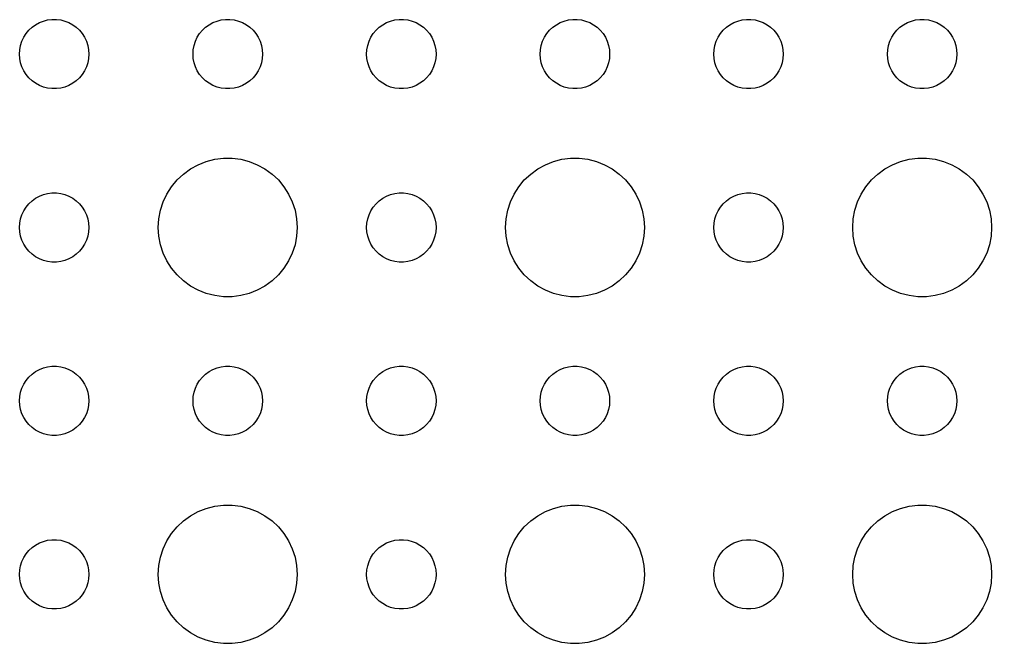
# Model space of a CAD drawing. Header units: metres. Extents: x -157 to 157, y -157 to 157.
# Drawn here: x 21 to 63, y -122.99 to -96 of the extents above; entities that cross this region are included whole.
import ezdxf

# ---------------------------------------------------------------- set-up
doc = ezdxf.new("R2010")
doc.units = ezdxf.units.M

msp = doc.modelspace()

# ---------------------------------------------------------------- linework, layer by layer
for p, q in [((21.6963, -96.2335), (21.8613, -96.1428)), ((21.8613, -96.1428), (22.0365, -96.0734)), ((22.0365, -96.0734), (22.2189, -96.0266)), ((22.2189, -96.0266), (22.4058, -96.003)), ((22.4058, -96.003), (22.5942, -96.003)), ((22.5942, -96.003), (22.7811, -96.0266)), ((22.7811, -96.0266), (22.9635, -96.0734)), ((22.9635, -96.0734), (23.1387, -96.1428)), ((23.1387, -96.1428), (23.3037, -96.2335)), ((29.1963, -96.2335), (29.3613, -96.1428)), ((29.3613, -96.1428), (29.5365, -96.0734)), ((29.5365, -96.0734), (29.7189, -96.0266)), ((29.7189, -96.0266), (29.9058, -96.003)), ((29.9058, -96.003), (30.0942, -96.003)), ((30.0942, -96.003), (30.2811, -96.0266)), ((30.2811, -96.0266), (30.4635, -96.0734)), ((30.4635, -96.0734), (30.6387, -96.1428)), ((30.6387, -96.1428), (30.8037, -96.2335)), ((36.6963, -96.2335), (36.8613, -96.1428)), ((36.8613, -96.1428), (37.0365, -96.0734)), ((37.0365, -96.0734), (37.2189, -96.0266)), ((37.2189, -96.0266), (37.4058, -96.003)), ((37.4058, -96.003), (37.5942, -96.003)), ((37.5942, -96.003), (37.7811, -96.0266)), ((37.7811, -96.0266), (37.9635, -96.0734)), ((37.9635, -96.0734), (38.1387, -96.1428)), ((38.1387, -96.1428), (38.3037, -96.2335)), ((44.1963, -96.2335), (44.3613, -96.1428)), ((44.3613, -96.1428), (44.5365, -96.0734)), ((44.5365, -96.0734), (44.7189, -96.0266)), ((44.7189, -96.0266), (44.9058, -96.003)), ((44.9058, -96.003), (45.0942, -96.003)), ((45.0942, -96.003), (45.2811, -96.0266)), ((45.2811, -96.0266), (45.4635, -96.0734)), ((45.4635, -96.0734), (45.6387, -96.1428)), ((45.6387, -96.1428), (45.8037, -96.2335)), ((51.6963, -96.2335), (51.8613, -96.1428)), ((51.8613, -96.1428), (52.0365, -96.0734)), ((52.0365, -96.0734), (52.2189, -96.0266)), ((52.2189, -96.0266), (52.4058, -96.003)), ((52.4058, -96.003), (52.5942, -96.003)), ((52.5942, -96.003), (52.7811, -96.0266)), ((52.7811, -96.0266), (52.9635, -96.0734)), ((52.9635, -96.0734), (53.1387, -96.1428)), ((53.1387, -96.1428), (53.3037, -96.2335)), ((59.1963, -96.2335), (59.3613, -96.1428)), ((59.3613, -96.1428), (59.5365, -96.0734)), ((59.5365, -96.0734), (59.7189, -96.0266)), ((59.7189, -96.0266), (59.9058, -96.003)), ((59.9058, -96.003), (60.0942, -96.003)), ((60.0942, -96.003), (60.2811, -96.0266)), ((60.2811, -96.0266), (60.4635, -96.0734)), ((60.4635, -96.0734), (60.6387, -96.1428)), ((60.6387, -96.1428), (60.8037, -96.2335)), ((21.2865, -96.6183), (21.4065, -96.4732)), ((21.4065, -96.4732), (21.5439, -96.3442)), ((21.5439, -96.3442), (21.6963, -96.2335)), ((23.3037, -96.2335), (23.4561, -96.3442)), ((23.4561, -96.3442), (23.5934, -96.4732)), ((23.5934, -96.4732), (23.7135, -96.6183)), ((28.7865, -96.6183), (28.9065, -96.4732)), ((28.9065, -96.4732), (29.0439, -96.3442)), ((29.0439, -96.3442), (29.1963, -96.2335)), ((30.8037, -96.2335), (30.9561, -96.3442)), ((30.9561, -96.3442), (31.0934, -96.4732)), ((31.0934, -96.4732), (31.2135, -96.6183)), ((36.2865, -96.6183), (36.4065, -96.4732)), ((36.4065, -96.4732), (36.5439, -96.3442)), ((36.5439, -96.3442), (36.6963, -96.2335)), ((38.3037, -96.2335), (38.4561, -96.3442)), ((38.4561, -96.3442), (38.5934, -96.4732)), ((38.5934, -96.4732), (38.7135, -96.6183)), ((43.7865, -96.6183), (43.9065, -96.4732)), ((43.9065, -96.4732), (44.0439, -96.3442)), ((44.0439, -96.3442), (44.1963, -96.2335)), ((45.8037, -96.2335), (45.9561, -96.3442)), ((45.9561, -96.3442), (46.0934, -96.4732)), ((46.0934, -96.4732), (46.2135, -96.6183)), ((51.2865, -96.6183), (51.4065, -96.4732)), ((51.4065, -96.4732), (51.5439, -96.3442)), ((51.5439, -96.3442), (51.6963, -96.2335)), ((53.3037, -96.2335), (53.4561, -96.3442)), ((53.4561, -96.3442), (53.5934, -96.4732)), ((53.5934, -96.4732), (53.7135, -96.6183)), ((58.7865, -96.6183), (58.9065, -96.4732)), ((58.9065, -96.4732), (59.0439, -96.3442)), ((59.0439, -96.3442), (59.1963, -96.2335)), ((60.8037, -96.2335), (60.9561, -96.3442)), ((60.9561, -96.3442), (61.0934, -96.4732)), ((61.0934, -96.4732), (61.2135, -96.6183)), ((21.0471, -97.127), (21.1053, -96.9478)), ((21.1053, -96.9478), (21.1855, -96.7774)), ((21.1855, -96.7774), (21.2865, -96.6183)), ((23.7135, -96.6183), (23.8145, -96.7774)), ((23.8145, -96.7774), (23.8947, -96.9478)), ((23.8947, -96.9478), (23.9529, -97.127)), ((28.5471, -97.127), (28.6053, -96.9478)), ((28.6053, -96.9478), (28.6855, -96.7774)), ((28.6855, -96.7774), (28.7865, -96.6183)), ((31.2135, -96.6183), (31.3145, -96.7774)), ((31.3145, -96.7774), (31.3947, -96.9478)), ((31.3947, -96.9478), (31.4529, -97.127)), ((36.0471, -97.127), (36.1053, -96.9478)), ((36.1053, -96.9478), (36.1855, -96.7774)), ((36.1855, -96.7774), (36.2865, -96.6183)), ((38.7135, -96.6183), (38.8145, -96.7774)), ((38.8145, -96.7774), (38.8947, -96.9478)), ((38.8947, -96.9478), (38.9529, -97.127)), ((43.5471, -97.127), (43.6053, -96.9478)), ((43.6053, -96.9478), (43.6855, -96.7774)), ((43.6855, -96.7774), (43.7865, -96.6183)), ((46.2135, -96.6183), (46.3145, -96.7774)), ((46.3145, -96.7774), (46.3947, -96.9478)), ((46.3947, -96.9478), (46.4529, -97.127)), ((51.0471, -97.127), (51.1053, -96.9478)), ((51.1053, -96.9478), (51.1855, -96.7774)), ((51.1855, -96.7774), (51.2865, -96.6183)), ((53.7135, -96.6183), (53.8145, -96.7774)), ((53.8145, -96.7774), (53.8947, -96.9478)), ((53.8947, -96.9478), (53.9529, -97.127)), ((58.5471, -97.127), (58.6053, -96.9478)), ((58.6053, -96.9478), (58.6855, -96.7774)), ((58.6855, -96.7774), (58.7865, -96.6183)), ((61.2135, -96.6183), (61.3145, -96.7774)), ((61.3145, -96.7774), (61.3947, -96.9478)), ((61.3947, -96.9478), (61.4529, -97.127)), ((21, -97.5), (21.0118, -97.312)), ((21.0118, -97.312), (21.0471, -97.127)), ((23.9529, -97.127), (23.9882, -97.312)), ((23.9882, -97.312), (24, -97.5)), ((28.5, -97.5), (28.5118, -97.312)), ((28.5118, -97.312), (28.5471, -97.127)), ((31.4529, -97.127), (31.4882, -97.312)), ((31.4882, -97.312), (31.5, -97.5)), ((36, -97.5), (36.0118, -97.312)), ((36.0118, -97.312), (36.0471, -97.127)), ((38.9529, -97.127), (38.9882, -97.312)), ((38.9882, -97.312), (39, -97.5)), ((43.5, -97.5), (43.5118, -97.312)), ((43.5118, -97.312), (43.5471, -97.127)), ((46.4529, -97.127), (46.4882, -97.312)), ((46.4882, -97.312), (46.5, -97.5)), ((51, -97.5), (51.0118, -97.312)), ((51.0118, -97.312), (51.0471, -97.127)), ((53.9529, -97.127), (53.9882, -97.312)), ((53.9882, -97.312), (54, -97.5)), ((58.5, -97.5), (58.5118, -97.312)), ((58.5118, -97.312), (58.5471, -97.127)), ((61.4529, -97.127), (61.4882, -97.312)), ((61.4882, -97.312), (61.5, -97.5)), ((21.0118, -97.688), (21, -97.5)), ((21.0471, -97.873), (21.0118, -97.688)), ((23.9882, -97.688), (23.9529, -97.873)), ((24, -97.5), (23.9882, -97.688)), ((28.5118, -97.688), (28.5, -97.5)), ((28.5471, -97.873), (28.5118, -97.688)), ((31.4882, -97.688), (31.4529, -97.873)), ((31.5, -97.5), (31.4882, -97.688)), ((36.0118, -97.688), (36, -97.5)), ((36.0471, -97.873), (36.0118, -97.688)), ((38.9882, -97.688), (38.9529, -97.873)), ((39, -97.5), (38.9882, -97.688)), ((43.5118, -97.688), (43.5, -97.5)), ((43.5471, -97.873), (43.5118, -97.688)), ((46.4882, -97.688), (46.4529, -97.873)), ((46.5, -97.5), (46.4882, -97.688)), ((51.0118, -97.688), (51, -97.5)), ((51.0471, -97.873), (51.0118, -97.688)), ((53.9882, -97.688), (53.9529, -97.873)), ((54, -97.5), (53.9882, -97.688)), ((58.5118, -97.688), (58.5, -97.5)), ((58.5471, -97.873), (58.5118, -97.688)), ((61.4882, -97.688), (61.4529, -97.873)), ((61.5, -97.5), (61.4882, -97.688)), ((21.1053, -98.0522), (21.0471, -97.873)), ((21.1855, -98.2226), (21.1053, -98.0522)), ((21.2865, -98.3817), (21.1855, -98.2226)), ((23.8145, -98.2226), (23.7135, -98.3817)), ((23.8947, -98.0522), (23.8145, -98.2226)), ((23.9529, -97.873), (23.8947, -98.0522)), ((28.6053, -98.0522), (28.5471, -97.873)), ((28.6855, -98.2226), (28.6053, -98.0522)), ((28.7865, -98.3817), (28.6855, -98.2226)), ((31.3145, -98.2226), (31.2135, -98.3817)), ((31.3947, -98.0522), (31.3145, -98.2226)), ((31.4529, -97.873), (31.3947, -98.0522)), ((36.1053, -98.0522), (36.0471, -97.873)), ((36.1855, -98.2226), (36.1053, -98.0522)), ((36.2865, -98.3817), (36.1855, -98.2226)), ((38.8145, -98.2226), (38.7135, -98.3817)), ((38.8947, -98.0522), (38.8145, -98.2226)), ((38.9529, -97.873), (38.8947, -98.0522)), ((43.6053, -98.0522), (43.5471, -97.873)), ((43.6855, -98.2226), (43.6053, -98.0522)), ((43.7865, -98.3817), (43.6855, -98.2226)), ((46.3145, -98.2226), (46.2135, -98.3817)), ((46.3947, -98.0522), (46.3145, -98.2226)), ((46.4529, -97.873), (46.3947, -98.0522)), ((51.1053, -98.0522), (51.0471, -97.873)), ((51.1855, -98.2226), (51.1053, -98.0522)), ((51.2865, -98.3817), (51.1855, -98.2226)), ((53.8145, -98.2226), (53.7135, -98.3817)), ((53.8947, -98.0522), (53.8145, -98.2226)), ((53.9529, -97.873), (53.8947, -98.0522)), ((58.6053, -98.0522), (58.5471, -97.873)), ((58.6855, -98.2226), (58.6053, -98.0522)), ((58.7865, -98.3817), (58.6855, -98.2226)), ((61.3145, -98.2226), (61.2135, -98.3817)), ((61.3947, -98.0522), (61.3145, -98.2226)), ((61.4529, -97.873), (61.3947, -98.0522)), ((21.4065, -98.5268), (21.2865, -98.3817)), ((21.5439, -98.6558), (21.4065, -98.5268)), ((21.6963, -98.7665), (21.5439, -98.6558)), ((23.4561, -98.6558), (23.3037, -98.7665)), ((23.5934, -98.5268), (23.4561, -98.6558)), ((23.7135, -98.3817), (23.5934, -98.5268)), ((28.9065, -98.5268), (28.7865, -98.3817)), ((29.0439, -98.6558), (28.9065, -98.5268)), ((29.1963, -98.7665), (29.0439, -98.6558)), ((30.9561, -98.6558), (30.8037, -98.7665)), ((31.0934, -98.5268), (30.9561, -98.6558)), ((31.2135, -98.3817), (31.0934, -98.5268)), ((36.4065, -98.5268), (36.2865, -98.3817)), ((36.5439, -98.6558), (36.4065, -98.5268)), ((36.6963, -98.7665), (36.5439, -98.6558)), ((38.4561, -98.6558), (38.3037, -98.7665)), ((38.5934, -98.5268), (38.4561, -98.6558)), ((38.7135, -98.3817), (38.5934, -98.5268)), ((43.9065, -98.5268), (43.7865, -98.3817)), ((44.0439, -98.6558), (43.9065, -98.5268)), ((44.1963, -98.7665), (44.0439, -98.6558)), ((45.9561, -98.6558), (45.8037, -98.7665)), ((46.0934, -98.5268), (45.9561, -98.6558)), ((46.2135, -98.3817), (46.0934, -98.5268)), ((51.4065, -98.5268), (51.2865, -98.3817)), ((51.5439, -98.6558), (51.4065, -98.5268)), ((51.6963, -98.7665), (51.5439, -98.6558)), ((53.4561, -98.6558), (53.3037, -98.7665)), ((53.5934, -98.5268), (53.4561, -98.6558)), ((53.7135, -98.3817), (53.5934, -98.5268)), ((58.9065, -98.5268), (58.7865, -98.3817)), ((59.0439, -98.6558), (58.9065, -98.5268)), ((59.1963, -98.7665), (59.0439, -98.6558)), ((60.9561, -98.6558), (60.8037, -98.7665)), ((61.0934, -98.5268), (60.9561, -98.6558)), ((61.2135, -98.3817), (61.0934, -98.5268)), ((21.8613, -98.8572), (21.6963, -98.7665)), ((22.0365, -98.9266), (21.8613, -98.8572)), ((22.2189, -98.9734), (22.0365, -98.9266)), ((22.4058, -98.997), (22.2189, -98.9734)), ((22.5942, -98.997), (22.4058, -98.997)), ((22.7811, -98.9734), (22.5942, -98.997)), ((22.9635, -98.9266), (22.7811, -98.9734)), ((23.1387, -98.8572), (22.9635, -98.9266)), ((23.3037, -98.7665), (23.1387, -98.8572)), ((29.3613, -98.8572), (29.1963, -98.7665)), ((29.5365, -98.9266), (29.3613, -98.8572)), ((29.7189, -98.9734), (29.5365, -98.9266)), ((29.9058, -98.997), (29.7189, -98.9734)), ((30.0942, -98.997), (29.9058, -98.997)), ((30.2811, -98.9734), (30.0942, -98.997)), ((30.4635, -98.9266), (30.2811, -98.9734)), ((30.6387, -98.8572), (30.4635, -98.9266)), ((30.8037, -98.7665), (30.6387, -98.8572)), ((36.8613, -98.8572), (36.6963, -98.7665)), ((37.0365, -98.9266), (36.8613, -98.8572)), ((37.2189, -98.9734), (37.0365, -98.9266)), ((37.4058, -98.997), (37.2189, -98.9734)), ((37.5942, -98.997), (37.4058, -98.997)), ((37.7811, -98.9734), (37.5942, -98.997)), ((37.9635, -98.9266), (37.7811, -98.9734)), ((38.1387, -98.8572), (37.9635, -98.9266)), ((38.3037, -98.7665), (38.1387, -98.8572)), ((44.3613, -98.8572), (44.1963, -98.7665)), ((44.5365, -98.9266), (44.3613, -98.8572)), ((44.7189, -98.9734), (44.5365, -98.9266)), ((44.9058, -98.997), (44.7189, -98.9734)), ((45.0942, -98.997), (44.9058, -98.997)), ((45.2811, -98.9734), (45.0942, -98.997)), ((45.4635, -98.9266), (45.2811, -98.9734)), ((45.6387, -98.8572), (45.4635, -98.9266)), ((45.8037, -98.7665), (45.6387, -98.8572)), ((51.8613, -98.8572), (51.6963, -98.7665)), ((52.0365, -98.9266), (51.8613, -98.8572)), ((52.2189, -98.9734), (52.0365, -98.9266)), ((52.4058, -98.997), (52.2189, -98.9734)), ((52.5942, -98.997), (52.4058, -98.997)), ((52.7811, -98.9734), (52.5942, -98.997)), ((52.9635, -98.9266), (52.7811, -98.9734)), ((53.1387, -98.8572), (52.9635, -98.9266)), ((53.3037, -98.7665), (53.1387, -98.8572)), ((59.3613, -98.8572), (59.1963, -98.7665)), ((59.5365, -98.9266), (59.3613, -98.8572)), ((59.7189, -98.9734), (59.5365, -98.9266)), ((59.9058, -98.997), (59.7189, -98.9734)), ((60.0942, -98.997), (59.9058, -98.997)), ((60.2811, -98.9734), (60.0942, -98.997)), ((60.4635, -98.9266), (60.2811, -98.9734)), ((60.6387, -98.8572), (60.4635, -98.9266)), ((60.8037, -98.7665), (60.6387, -98.8572)), ((29.0729, -102.147), (29.4379, -102.053)), ((29.4379, -102.053), (29.8116, -102.006)), ((29.8116, -102.006), (30.1884, -102.006)), ((30.1884, -102.006), (30.5621, -102.053)), ((30.5621, -102.053), (30.927, -102.147)), ((44.0729, -102.147), (44.4379, -102.053)), ((44.4379, -102.053), (44.8116, -102.006)), ((44.8116, -102.006), (45.1884, -102.006)), ((45.1884, -102.006), (45.5621, -102.053)), ((45.5621, -102.053), (45.927, -102.147)), ((59.0729, -102.147), (59.4379, -102.053)), ((59.4379, -102.053), (59.8116, -102.006)), ((59.8116, -102.006), (60.1884, -102.006)), ((60.1884, -102.006), (60.5621, -102.053)), ((60.5621, -102.053), (60.927, -102.147)), ((28.0877, -102.688), (28.3925, -102.467)), ((28.3925, -102.467), (28.7227, -102.286)), ((28.7227, -102.286), (29.0729, -102.147)), ((30.927, -102.147), (31.2773, -102.286)), ((31.2773, -102.286), (31.6075, -102.467)), ((31.6075, -102.467), (31.9123, -102.688)), ((43.0877, -102.688), (43.3925, -102.467)), ((43.3925, -102.467), (43.7227, -102.286)), ((43.7227, -102.286), (44.0729, -102.147)), ((45.927, -102.147), (46.2773, -102.286)), ((46.2773, -102.286), (46.6075, -102.467)), ((46.6075, -102.467), (46.9123, -102.688)), ((58.0877, -102.688), (58.3925, -102.467)), ((58.3925, -102.467), (58.7227, -102.286)), ((58.7227, -102.286), (59.0729, -102.147)), ((60.927, -102.147), (61.2773, -102.286)), ((61.2773, -102.286), (61.6075, -102.467)), ((61.6075, -102.467), (61.9123, -102.688)), ((27.8131, -102.946), (28.0877, -102.688)), ((31.9123, -102.688), (32.1869, -102.946)), ((42.8131, -102.946), (43.0877, -102.688)), ((46.9123, -102.688), (47.1869, -102.946)), ((57.8131, -102.946), (58.0877, -102.688)), ((61.9123, -102.688), (62.1869, -102.946)), ((27.3711, -103.555), (27.5729, -103.237)), ((27.5729, -103.237), (27.8131, -102.946)), ((32.1869, -102.946), (32.427, -103.237)), ((32.427, -103.237), (32.6289, -103.555)), ((42.3711, -103.555), (42.5729, -103.237)), ((42.5729, -103.237), (42.8131, -102.946)), ((47.1869, -102.946), (47.427, -103.237)), ((47.427, -103.237), (47.6289, -103.555)), ((57.3711, -103.555), (57.5729, -103.237)), ((57.5729, -103.237), (57.8131, -102.946)), ((62.1869, -102.946), (62.427, -103.237)), ((62.427, -103.237), (62.6289, -103.555)), ((21.5439, -103.844), (21.6963, -103.734)), ((21.6963, -103.734), (21.8613, -103.643)), ((21.8613, -103.643), (22.0365, -103.573)), ((22.0365, -103.573), (22.2189, -103.527)), ((22.2189, -103.527), (22.4058, -103.503)), ((22.4058, -103.503), (22.5942, -103.503)), ((22.5942, -103.503), (22.7811, -103.527)), ((22.7811, -103.527), (22.9635, -103.573)), ((22.9635, -103.573), (23.1387, -103.643)), ((23.1387, -103.643), (23.3037, -103.734)), ((23.3037, -103.734), (23.4561, -103.844)), ((27.2107, -103.896), (27.3711, -103.555)), ((32.6289, -103.555), (32.7893, -103.896)), ((36.5439, -103.844), (36.6963, -103.734)), ((36.6963, -103.734), (36.8613, -103.643)), ((36.8613, -103.643), (37.0365, -103.573)), ((37.0365, -103.573), (37.2189, -103.527)), ((37.2189, -103.527), (37.4058, -103.503)), ((37.4058, -103.503), (37.5942, -103.503)), ((37.5942, -103.503), (37.7811, -103.527)), ((37.7811, -103.527), (37.9635, -103.573)), ((37.9635, -103.573), (38.1387, -103.643)), ((38.1387, -103.643), (38.3037, -103.734)), ((38.3037, -103.734), (38.4561, -103.844)), ((42.2107, -103.896), (42.3711, -103.555)), ((47.6289, -103.555), (47.7893, -103.896)), ((51.5439, -103.844), (51.6963, -103.734)), ((51.6963, -103.734), (51.8613, -103.643)), ((51.8613, -103.643), (52.0365, -103.573)), ((52.0365, -103.573), (52.2189, -103.527)), ((52.2189, -103.527), (52.4058, -103.503)), ((52.4058, -103.503), (52.5942, -103.503)), ((52.5942, -103.503), (52.7811, -103.527)), ((52.7811, -103.527), (52.9635, -103.573)), ((52.9635, -103.573), (53.1387, -103.643)), ((53.1387, -103.643), (53.3037, -103.734)), ((53.3037, -103.734), (53.4561, -103.844)), ((57.2107, -103.896), (57.3711, -103.555)), ((62.6289, -103.555), (62.7893, -103.896)), ((21.1855, -104.277), (21.2865, -104.118)), ((21.2865, -104.118), (21.4065, -103.973)), ((21.4065, -103.973), (21.5439, -103.844)), ((23.4561, -103.844), (23.5934, -103.973)), ((23.5934, -103.973), (23.7135, -104.118)), ((23.7135, -104.118), (23.8145, -104.277)), ((27.0942, -104.254), (27.2107, -103.896)), ((32.7893, -103.896), (32.9057, -104.254)), ((36.1855, -104.277), (36.2865, -104.118)), ((36.2865, -104.118), (36.4065, -103.973)), ((36.4065, -103.973), (36.5439, -103.844)), ((38.4561, -103.844), (38.5934, -103.973)), ((38.5934, -103.973), (38.7135, -104.118)), ((38.7135, -104.118), (38.8145, -104.277)), ((42.0942, -104.254), (42.2107, -103.896)), ((47.7893, -103.896), (47.9057, -104.254)), ((51.1855, -104.277), (51.2865, -104.118)), ((51.2865, -104.118), (51.4065, -103.973)), ((51.4065, -103.973), (51.5439, -103.844)), ((53.4561, -103.844), (53.5934, -103.973)), ((53.5934, -103.973), (53.7135, -104.118)), ((53.7135, -104.118), (53.8145, -104.277)), ((57.0942, -104.254), (57.2107, -103.896)), ((62.7893, -103.896), (62.9057, -104.254)), ((21.0471, -104.627), (21.1053, -104.448)), ((21.1053, -104.448), (21.1855, -104.277)), ((23.8145, -104.277), (23.8947, -104.448)), ((23.8947, -104.448), (23.9529, -104.627)), ((27.0237, -104.624), (27.0942, -104.254)), ((32.9057, -104.254), (32.9763, -104.624)), ((36.0471, -104.627), (36.1053, -104.448)), ((36.1053, -104.448), (36.1855, -104.277)), ((38.8145, -104.277), (38.8947, -104.448)), ((38.8947, -104.448), (38.9529, -104.627)), ((42.0237, -104.624), (42.0942, -104.254)), ((47.9057, -104.254), (47.9763, -104.624)), ((51.0471, -104.627), (51.1053, -104.448)), ((51.1053, -104.448), (51.1855, -104.277)), ((53.8145, -104.277), (53.8947, -104.448)), ((53.8947, -104.448), (53.9529, -104.627)), ((57.0237, -104.624), (57.0942, -104.254)), ((62.9057, -104.254), (62.9763, -104.624)), ((21, -105), (21.0118, -104.812)), ((21.0118, -105.188), (21, -105)), ((21.0118, -104.812), (21.0471, -104.627)), ((23.9529, -104.627), (23.9882, -104.812)), ((23.9882, -104.812), (24, -105)), ((24, -105), (23.9882, -105.188)), ((27, -105), (27.0237, -104.624)), ((27.0237, -105.376), (27, -105)), ((32.9763, -104.624), (33, -105)), ((33, -105), (32.9763, -105.376)), ((36, -105), (36.0118, -104.812)), ((36.0118, -105.188), (36, -105)), ((36.0118, -104.812), (36.0471, -104.627)), ((38.9529, -104.627), (38.9882, -104.812)), ((38.9882, -104.812), (39, -105)), ((39, -105), (38.9882, -105.188)), ((42, -105), (42.0237, -104.624)), ((42.0237, -105.376), (42, -105)), ((47.9763, -104.624), (48, -105)), ((48, -105), (47.9763, -105.376)), ((51, -105), (51.0118, -104.812)), ((51.0118, -105.188), (51, -105)), ((51.0118, -104.812), (51.0471, -104.627)), ((53.9529, -104.627), (53.9882, -104.812)), ((53.9882, -104.812), (54, -105)), ((54, -105), (53.9882, -105.188)), ((57, -105), (57.0237, -104.624)), ((57.0237, -105.376), (57, -105)), ((62.9763, -104.624), (63, -105)), ((63, -105), (62.9763, -105.376)), ((21.0471, -105.373), (21.0118, -105.188)), ((21.1053, -105.552), (21.0471, -105.373)), ((23.9529, -105.373), (23.8947, -105.552)), ((23.9882, -105.188), (23.9529, -105.373)), ((27.0942, -105.746), (27.0237, -105.376)), ((32.9763, -105.376), (32.9057, -105.746)), ((36.0471, -105.373), (36.0118, -105.188)), ((36.1053, -105.552), (36.0471, -105.373)), ((38.9529, -105.373), (38.8947, -105.552)), ((38.9882, -105.188), (38.9529, -105.373)), ((42.0942, -105.746), (42.0237, -105.376)), ((47.9763, -105.376), (47.9057, -105.746)), ((51.0471, -105.373), (51.0118, -105.188)), ((51.1053, -105.552), (51.0471, -105.373)), ((53.9529, -105.373), (53.8947, -105.552)), ((53.9882, -105.188), (53.9529, -105.373)), ((57.0942, -105.746), (57.0237, -105.376)), ((62.9763, -105.376), (62.9057, -105.746)), ((21.1855, -105.723), (21.1053, -105.552)), ((21.2865, -105.882), (21.1855, -105.723)), ((23.8145, -105.723), (23.7135, -105.882)), ((23.8947, -105.552), (23.8145, -105.723)), ((27.2107, -106.104), (27.0942, -105.746)), ((32.9057, -105.746), (32.7893, -106.104)), ((36.1855, -105.723), (36.1053, -105.552)), ((36.2865, -105.882), (36.1855, -105.723)), ((38.8145, -105.723), (38.7135, -105.882)), ((38.8947, -105.552), (38.8145, -105.723)), ((42.2107, -106.104), (42.0942, -105.746)), ((47.9057, -105.746), (47.7893, -106.104)), ((51.1855, -105.723), (51.1053, -105.552)), ((51.2865, -105.882), (51.1855, -105.723)), ((53.8145, -105.723), (53.7135, -105.882)), ((53.8947, -105.552), (53.8145, -105.723)), ((57.2107, -106.104), (57.0942, -105.746)), ((62.9057, -105.746), (62.7893, -106.104)), ((21.4065, -106.027), (21.2865, -105.882)), ((21.5439, -106.156), (21.4065, -106.027)), ((21.6963, -106.266), (21.5439, -106.156)), ((23.4561, -106.156), (23.3037, -106.266)), ((23.5934, -106.027), (23.4561, -106.156)), ((23.7135, -105.882), (23.5934, -106.027)), ((27.3711, -106.445), (27.2107, -106.104)), ((32.7893, -106.104), (32.6289, -106.445)), ((36.4065, -106.027), (36.2865, -105.882)), ((36.5439, -106.156), (36.4065, -106.027)), ((36.6963, -106.266), (36.5439, -106.156)), ((38.4561, -106.156), (38.3037, -106.266)), ((38.5934, -106.027), (38.4561, -106.156)), ((38.7135, -105.882), (38.5934, -106.027)), ((42.3711, -106.445), (42.2107, -106.104)), ((47.7893, -106.104), (47.6289, -106.445)), ((51.4065, -106.027), (51.2865, -105.882)), ((51.5439, -106.156), (51.4065, -106.027)), ((51.6963, -106.266), (51.5439, -106.156)), ((53.4561, -106.156), (53.3037, -106.266)), ((53.5934, -106.027), (53.4561, -106.156)), ((53.7135, -105.882), (53.5934, -106.027)), ((57.3711, -106.445), (57.2107, -106.104)), ((62.7893, -106.104), (62.6289, -106.445)), ((21.8613, -106.357), (21.6963, -106.266)), ((22.0365, -106.427), (21.8613, -106.357)), ((22.2189, -106.473), (22.0365, -106.427)), ((22.4058, -106.497), (22.2189, -106.473)), ((22.5942, -106.497), (22.4058, -106.497)), ((22.7811, -106.473), (22.5942, -106.497)), ((22.9635, -106.427), (22.7811, -106.473)), ((23.1387, -106.357), (22.9635, -106.427)), ((23.3037, -106.266), (23.1387, -106.357)), ((27.5729, -106.763), (27.3711, -106.445)), ((32.6289, -106.445), (32.427, -106.763)), ((36.8613, -106.357), (36.6963, -106.266)), ((37.0365, -106.427), (36.8613, -106.357)), ((37.2189, -106.473), (37.0365, -106.427)), ((37.4058, -106.497), (37.2189, -106.473)), ((37.5942, -106.497), (37.4058, -106.497)), ((37.7811, -106.473), (37.5942, -106.497)), ((37.9635, -106.427), (37.7811, -106.473)), ((38.1387, -106.357), (37.9635, -106.427)), ((38.3037, -106.266), (38.1387, -106.357)), ((42.5729, -106.763), (42.3711, -106.445)), ((47.6289, -106.445), (47.427, -106.763)), ((51.8613, -106.357), (51.6963, -106.266)), ((52.0365, -106.427), (51.8613, -106.357)), ((52.2189, -106.473), (52.0365, -106.427)), ((52.4058, -106.497), (52.2189, -106.473)), ((52.5942, -106.497), (52.4058, -106.497)), ((52.7811, -106.473), (52.5942, -106.497)), ((52.9635, -106.427), (52.7811, -106.473)), ((53.1387, -106.357), (52.9635, -106.427)), ((53.3037, -106.266), (53.1387, -106.357)), ((57.5729, -106.763), (57.3711, -106.445)), ((62.6289, -106.445), (62.427, -106.763)), ((27.8131, -107.054), (27.5729, -106.763)), ((28.0877, -107.312), (27.8131, -107.054)), ((32.1869, -107.054), (31.9123, -107.312)), ((32.427, -106.763), (32.1869, -107.054)), ((42.8131, -107.054), (42.5729, -106.763)), ((43.0877, -107.312), (42.8131, -107.054)), ((47.1869, -107.054), (46.9123, -107.312)), ((47.427, -106.763), (47.1869, -107.054)), ((57.8131, -107.054), (57.5729, -106.763)), ((58.0877, -107.312), (57.8131, -107.054)), ((62.1869, -107.054), (61.9123, -107.312)), ((62.427, -106.763), (62.1869, -107.054)), ((28.3925, -107.533), (28.0877, -107.312)), ((31.9123, -107.312), (31.6075, -107.533)), ((43.3925, -107.533), (43.0877, -107.312)), ((46.9123, -107.312), (46.6075, -107.533)), ((58.3925, -107.533), (58.0877, -107.312)), ((61.9123, -107.312), (61.6075, -107.533)), ((28.7227, -107.714), (28.3925, -107.533)), ((29.0729, -107.853), (28.7227, -107.714)), ((29.4379, -107.947), (29.0729, -107.853)), ((30.927, -107.853), (30.5621, -107.947)), ((31.2773, -107.714), (30.927, -107.853)), ((31.6075, -107.533), (31.2773, -107.714)), ((43.7227, -107.714), (43.3925, -107.533)), ((44.0729, -107.853), (43.7227, -107.714)), ((44.4379, -107.947), (44.0729, -107.853)), ((45.927, -107.853), (45.5621, -107.947)), ((46.2773, -107.714), (45.927, -107.853)), ((46.6075, -107.533), (46.2773, -107.714)), ((58.7227, -107.714), (58.3925, -107.533)), ((59.0729, -107.853), (58.7227, -107.714)), ((59.4379, -107.947), (59.0729, -107.853)), ((60.927, -107.853), (60.5621, -107.947)), ((61.2773, -107.714), (60.927, -107.853)), ((61.6075, -107.533), (61.2773, -107.714)), ((29.8116, -107.994), (29.4379, -107.947)), ((30.1884, -107.994), (29.8116, -107.994)), ((30.5621, -107.947), (30.1884, -107.994)), ((44.8116, -107.994), (44.4379, -107.947)), ((45.1884, -107.994), (44.8116, -107.994)), ((45.5621, -107.947), (45.1884, -107.994)), ((59.8116, -107.994), (59.4379, -107.947)), ((60.1884, -107.994), (59.8116, -107.994)), ((60.5621, -107.947), (60.1884, -107.994)), ((21.5439, -111.344), (21.6963, -111.234)), ((21.6963, -111.234), (21.8613, -111.143)), ((21.8613, -111.143), (22.0365, -111.073)), ((22.0365, -111.073), (22.2189, -111.027)), ((22.2189, -111.027), (22.4058, -111.003)), ((22.4058, -111.003), (22.5942, -111.003)), ((22.5942, -111.003), (22.7811, -111.027)), ((22.7811, -111.027), (22.9635, -111.073)), ((22.9635, -111.073), (23.1387, -111.143)), ((23.1387, -111.143), (23.3037, -111.234)), ((23.3037, -111.234), (23.4561, -111.344)), ((29.0439, -111.344), (29.1963, -111.234)), ((29.1963, -111.234), (29.3613, -111.143)), ((29.3613, -111.143), (29.5365, -111.073)), ((29.5365, -111.073), (29.7189, -111.027)), ((29.7189, -111.027), (29.9058, -111.003)), ((29.9058, -111.003), (30.0942, -111.003)), ((30.0942, -111.003), (30.2811, -111.027)), ((30.2811, -111.027), (30.4635, -111.073)), ((30.4635, -111.073), (30.6387, -111.143)), ((30.6387, -111.143), (30.8037, -111.234)), ((30.8037, -111.234), (30.9561, -111.344)), ((36.5439, -111.344), (36.6963, -111.234)), ((36.6963, -111.234), (36.8613, -111.143)), ((36.8613, -111.143), (37.0365, -111.073)), ((37.0365, -111.073), (37.2189, -111.027)), ((37.2189, -111.027), (37.4058, -111.003)), ((37.4058, -111.003), (37.5942, -111.003)), ((37.5942, -111.003), (37.7811, -111.027)), ((37.7811, -111.027), (37.9635, -111.073)), ((37.9635, -111.073), (38.1387, -111.143)), ((38.1387, -111.143), (38.3037, -111.234)), ((38.3037, -111.234), (38.4561, -111.344)), ((44.0439, -111.344), (44.1963, -111.234)), ((44.1963, -111.234), (44.3613, -111.143)), ((44.3613, -111.143), (44.5365, -111.073)), ((44.5365, -111.073), (44.7189, -111.027)), ((44.7189, -111.027), (44.9058, -111.003)), ((44.9058, -111.003), (45.0942, -111.003)), ((45.0942, -111.003), (45.2811, -111.027)), ((45.2811, -111.027), (45.4635, -111.073)), ((45.4635, -111.073), (45.6387, -111.143)), ((45.6387, -111.143), (45.8037, -111.234)), ((45.8037, -111.234), (45.9561, -111.344)), ((51.5439, -111.344), (51.6963, -111.234)), ((51.6963, -111.234), (51.8613, -111.143)), ((51.8613, -111.143), (52.0365, -111.073)), ((52.0365, -111.073), (52.2189, -111.027)), ((52.2189, -111.027), (52.4058, -111.003)), ((52.4058, -111.003), (52.5942, -111.003)), ((52.5942, -111.003), (52.7811, -111.027)), ((52.7811, -111.027), (52.9635, -111.073)), ((52.9635, -111.073), (53.1387, -111.143)), ((53.1387, -111.143), (53.3037, -111.234)), ((53.3037, -111.234), (53.4561, -111.344)), ((59.0439, -111.344), (59.1963, -111.234)), ((59.1963, -111.234), (59.3613, -111.143)), ((59.3613, -111.143), (59.5365, -111.073)), ((59.5365, -111.073), (59.7189, -111.027)), ((59.7189, -111.027), (59.9058, -111.003)), ((59.9058, -111.003), (60.0942, -111.003)), ((60.0942, -111.003), (60.2811, -111.027)), ((60.2811, -111.027), (60.4635, -111.073)), ((60.4635, -111.073), (60.6387, -111.143)), ((60.6387, -111.143), (60.8037, -111.234)), ((60.8037, -111.234), (60.9561, -111.344)), ((21.1855, -111.777), (21.2865, -111.618)), ((21.2865, -111.618), (21.4065, -111.473)), ((21.4065, -111.473), (21.5439, -111.344)), ((23.4561, -111.344), (23.5934, -111.473)), ((23.5934, -111.473), (23.7135, -111.618)), ((23.7135, -111.618), (23.8145, -111.777)), ((28.6855, -111.777), (28.7865, -111.618)), ((28.7865, -111.618), (28.9065, -111.473)), ((28.9065, -111.473), (29.0439, -111.344)), ((30.9561, -111.344), (31.0934, -111.473)), ((31.0934, -111.473), (31.2135, -111.618)), ((31.2135, -111.618), (31.3145, -111.777)), ((36.1855, -111.777), (36.2865, -111.618)), ((36.2865, -111.618), (36.4065, -111.473)), ((36.4065, -111.473), (36.5439, -111.344)), ((38.4561, -111.344), (38.5934, -111.473)), ((38.5934, -111.473), (38.7135, -111.618)), ((38.7135, -111.618), (38.8145, -111.777)), ((43.6855, -111.777), (43.7865, -111.618)), ((43.7865, -111.618), (43.9065, -111.473)), ((43.9065, -111.473), (44.0439, -111.344)), ((45.9561, -111.344), (46.0934, -111.473)), ((46.0934, -111.473), (46.2135, -111.618)), ((46.2135, -111.618), (46.3145, -111.777)), ((51.1855, -111.777), (51.2865, -111.618)), ((51.2865, -111.618), (51.4065, -111.473)), ((51.4065, -111.473), (51.5439, -111.344)), ((53.4561, -111.344), (53.5934, -111.473)), ((53.5934, -111.473), (53.7135, -111.618)), ((53.7135, -111.618), (53.8145, -111.777)), ((58.6855, -111.777), (58.7865, -111.618)), ((58.7865, -111.618), (58.9065, -111.473)), ((58.9065, -111.473), (59.0439, -111.344)), ((60.9561, -111.344), (61.0934, -111.473)), ((61.0934, -111.473), (61.2135, -111.618)), ((61.2135, -111.618), (61.3145, -111.777)), ((21.0118, -112.312), (21.0471, -112.127)), ((21.0471, -112.127), (21.1053, -111.948)), ((21.1053, -111.948), (21.1855, -111.777)), ((23.8145, -111.777), (23.8947, -111.948)), ((23.8947, -111.948), (23.9529, -112.127)), ((23.9529, -112.127), (23.9882, -112.312)), ((28.5118, -112.312), (28.5471, -112.127)), ((28.5471, -112.127), (28.6053, -111.948)), ((28.6053, -111.948), (28.6855, -111.777)), ((31.3145, -111.777), (31.3947, -111.948)), ((31.3947, -111.948), (31.4529, -112.127)), ((31.4529, -112.127), (31.4882, -112.312)), ((36.0118, -112.312), (36.0471, -112.127)), ((36.0471, -112.127), (36.1053, -111.948)), ((36.1053, -111.948), (36.1855, -111.777)), ((38.8145, -111.777), (38.8947, -111.948)), ((38.8947, -111.948), (38.9529, -112.127)), ((38.9529, -112.127), (38.9882, -112.312)), ((43.5118, -112.312), (43.5471, -112.127)), ((43.5471, -112.127), (43.6053, -111.948)), ((43.6053, -111.948), (43.6855, -111.777)), ((46.3145, -111.777), (46.3947, -111.948)), ((46.3947, -111.948), (46.4529, -112.127)), ((46.4529, -112.127), (46.4882, -112.312)), ((51.0118, -112.312), (51.0471, -112.127)), ((51.0471, -112.127), (51.1053, -111.948)), ((51.1053, -111.948), (51.1855, -111.777)), ((53.8145, -111.777), (53.8947, -111.948)), ((53.8947, -111.948), (53.9529, -112.127)), ((53.9529, -112.127), (53.9882, -112.312)), ((58.5118, -112.312), (58.5471, -112.127)), ((58.5471, -112.127), (58.6053, -111.948)), ((58.6053, -111.948), (58.6855, -111.777)), ((61.3145, -111.777), (61.3947, -111.948)), ((61.3947, -111.948), (61.4529, -112.127)), ((61.4529, -112.127), (61.4882, -112.312)), ((21, -112.5), (21.0118, -112.312)), ((21.0118, -112.688), (21, -112.5)), ((23.9882, -112.312), (24, -112.5)), ((24, -112.5), (23.9882, -112.688)), ((28.5, -112.5), (28.5118, -112.312)), ((28.5118, -112.688), (28.5, -112.5)), ((31.4882, -112.312), (31.5, -112.5)), ((31.5, -112.5), (31.4882, -112.688)), ((36, -112.5), (36.0118, -112.312)), ((36.0118, -112.688), (36, -112.5)), ((38.9882, -112.312), (39, -112.5)), ((39, -112.5), (38.9882, -112.688)), ((43.5, -112.5), (43.5118, -112.312)), ((43.5118, -112.688), (43.5, -112.5)), ((46.4882, -112.312), (46.5, -112.5)), ((46.5, -112.5), (46.4882, -112.688)), ((51, -112.5), (51.0118, -112.312)), ((51.0118, -112.688), (51, -112.5)), ((53.9882, -112.312), (54, -112.5)), ((54, -112.5), (53.9882, -112.688)), ((58.5, -112.5), (58.5118, -112.312)), ((58.5118, -112.688), (58.5, -112.5)), ((61.4882, -112.312), (61.5, -112.5)), ((61.5, -112.5), (61.4882, -112.688)), ((21.0471, -112.873), (21.0118, -112.688)), ((21.1053, -113.052), (21.0471, -112.873)), ((23.9529, -112.873), (23.8947, -113.052)), ((23.9882, -112.688), (23.9529, -112.873)), ((28.5471, -112.873), (28.5118, -112.688)), ((28.6053, -113.052), (28.5471, -112.873)), ((31.4529, -112.873), (31.3947, -113.052)), ((31.4882, -112.688), (31.4529, -112.873)), ((36.0471, -112.873), (36.0118, -112.688)), ((36.1053, -113.052), (36.0471, -112.873)), ((38.9529, -112.873), (38.8947, -113.052)), ((38.9882, -112.688), (38.9529, -112.873)), ((43.5471, -112.873), (43.5118, -112.688)), ((43.6053, -113.052), (43.5471, -112.873)), ((46.4529, -112.873), (46.3947, -113.052)), ((46.4882, -112.688), (46.4529, -112.873)), ((51.0471, -112.873), (51.0118, -112.688)), ((51.1053, -113.052), (51.0471, -112.873)), ((53.9529, -112.873), (53.8947, -113.052)), ((53.9882, -112.688), (53.9529, -112.873)), ((58.5471, -112.873), (58.5118, -112.688)), ((58.6053, -113.052), (58.5471, -112.873)), ((61.4529, -112.873), (61.3947, -113.052)), ((61.4882, -112.688), (61.4529, -112.873)), ((21.1855, -113.223), (21.1053, -113.052)), ((21.2865, -113.382), (21.1855, -113.223)), ((21.4065, -113.527), (21.2865, -113.382)), ((23.7135, -113.382), (23.5934, -113.527)), ((23.8145, -113.223), (23.7135, -113.382)), ((23.8947, -113.052), (23.8145, -113.223)), ((28.6855, -113.223), (28.6053, -113.052)), ((28.7865, -113.382), (28.6855, -113.223)), ((28.9065, -113.527), (28.7865, -113.382)), ((31.2135, -113.382), (31.0934, -113.527)), ((31.3145, -113.223), (31.2135, -113.382)), ((31.3947, -113.052), (31.3145, -113.223)), ((36.1855, -113.223), (36.1053, -113.052)), ((36.2865, -113.382), (36.1855, -113.223)), ((36.4065, -113.527), (36.2865, -113.382)), ((38.7135, -113.382), (38.5934, -113.527)), ((38.8145, -113.223), (38.7135, -113.382)), ((38.8947, -113.052), (38.8145, -113.223)), ((43.6855, -113.223), (43.6053, -113.052)), ((43.7865, -113.382), (43.6855, -113.223)), ((43.9065, -113.527), (43.7865, -113.382)), ((46.2135, -113.382), (46.0934, -113.527)), ((46.3145, -113.223), (46.2135, -113.382)), ((46.3947, -113.052), (46.3145, -113.223)), ((51.1855, -113.223), (51.1053, -113.052)), ((51.2865, -113.382), (51.1855, -113.223)), ((51.4065, -113.527), (51.2865, -113.382)), ((53.7135, -113.382), (53.5934, -113.527)), ((53.8145, -113.223), (53.7135, -113.382)), ((53.8947, -113.052), (53.8145, -113.223)), ((58.6855, -113.223), (58.6053, -113.052)), ((58.7865, -113.382), (58.6855, -113.223)), ((58.9065, -113.527), (58.7865, -113.382)), ((61.2135, -113.382), (61.0934, -113.527)), ((61.3145, -113.223), (61.2135, -113.382)), ((61.3947, -113.052), (61.3145, -113.223)), ((21.5439, -113.656), (21.4065, -113.527)), ((21.6963, -113.766), (21.5439, -113.656)), ((21.8613, -113.857), (21.6963, -113.766)), ((23.3037, -113.766), (23.1387, -113.857)), ((23.4561, -113.656), (23.3037, -113.766)), ((23.5934, -113.527), (23.4561, -113.656)), ((29.0439, -113.656), (28.9065, -113.527)), ((29.1963, -113.766), (29.0439, -113.656)), ((29.3613, -113.857), (29.1963, -113.766)), ((30.8037, -113.766), (30.6387, -113.857)), ((30.9561, -113.656), (30.8037, -113.766)), ((31.0934, -113.527), (30.9561, -113.656)), ((36.5439, -113.656), (36.4065, -113.527)), ((36.6963, -113.766), (36.5439, -113.656)), ((36.8613, -113.857), (36.6963, -113.766)), ((38.3037, -113.766), (38.1387, -113.857)), ((38.4561, -113.656), (38.3037, -113.766)), ((38.5934, -113.527), (38.4561, -113.656)), ((44.0439, -113.656), (43.9065, -113.527)), ((44.1963, -113.766), (44.0439, -113.656)), ((44.3613, -113.857), (44.1963, -113.766)), ((45.8037, -113.766), (45.6387, -113.857)), ((45.9561, -113.656), (45.8037, -113.766)), ((46.0934, -113.527), (45.9561, -113.656)), ((51.5439, -113.656), (51.4065, -113.527)), ((51.6963, -113.766), (51.5439, -113.656)), ((51.8613, -113.857), (51.6963, -113.766)), ((53.3037, -113.766), (53.1387, -113.857)), ((53.4561, -113.656), (53.3037, -113.766)), ((53.5934, -113.527), (53.4561, -113.656)), ((59.0439, -113.656), (58.9065, -113.527)), ((59.1963, -113.766), (59.0439, -113.656)), ((59.3613, -113.857), (59.1963, -113.766)), ((60.8037, -113.766), (60.6387, -113.857)), ((60.9561, -113.656), (60.8037, -113.766)), ((61.0934, -113.527), (60.9561, -113.656)), ((22.0365, -113.927), (21.8613, -113.857)), ((22.2189, -113.973), (22.0365, -113.927)), ((22.4058, -113.997), (22.2189, -113.973)), ((22.5942, -113.997), (22.4058, -113.997)), ((22.7811, -113.973), (22.5942, -113.997)), ((22.9635, -113.927), (22.7811, -113.973)), ((23.1387, -113.857), (22.9635, -113.927)), ((29.5365, -113.927), (29.3613, -113.857)), ((29.7189, -113.973), (29.5365, -113.927)), ((29.9058, -113.997), (29.7189, -113.973)), ((30.0942, -113.997), (29.9058, -113.997)), ((30.2811, -113.973), (30.0942, -113.997)), ((30.4635, -113.927), (30.2811, -113.973)), ((30.6387, -113.857), (30.4635, -113.927)), ((37.0365, -113.927), (36.8613, -113.857)), ((37.2189, -113.973), (37.0365, -113.927)), ((37.4058, -113.997), (37.2189, -113.973)), ((37.5942, -113.997), (37.4058, -113.997)), ((37.7811, -113.973), (37.5942, -113.997)), ((37.9635, -113.927), (37.7811, -113.973)), ((38.1387, -113.857), (37.9635, -113.927)), ((44.5365, -113.927), (44.3613, -113.857)), ((44.7189, -113.973), (44.5365, -113.927)), ((44.9058, -113.997), (44.7189, -113.973)), ((45.0942, -113.997), (44.9058, -113.997)), ((45.2811, -113.973), (45.0942, -113.997)), ((45.4635, -113.927), (45.2811, -113.973)), ((45.6387, -113.857), (45.4635, -113.927)), ((52.0365, -113.927), (51.8613, -113.857)), ((52.2189, -113.973), (52.0365, -113.927)), ((52.4058, -113.997), (52.2189, -113.973)), ((52.5942, -113.997), (52.4058, -113.997)), ((52.7811, -113.973), (52.5942, -113.997)), ((52.9635, -113.927), (52.7811, -113.973)), ((53.1387, -113.857), (52.9635, -113.927)), ((59.5365, -113.927), (59.3613, -113.857)), ((59.7189, -113.973), (59.5365, -113.927)), ((59.9058, -113.997), (59.7189, -113.973)), ((60.0942, -113.997), (59.9058, -113.997)), ((60.2811, -113.973), (60.0942, -113.997)), ((60.4635, -113.927), (60.2811, -113.973)), ((60.6387, -113.857), (60.4635, -113.927)), ((28.7227, -117.286), (29.0729, -117.147)), ((29.0729, -117.147), (29.4379, -117.053)), ((29.4379, -117.053), (29.8116, -117.006)), ((29.8116, -117.006), (30.1884, -117.006)), ((30.1884, -117.006), (30.5621, -117.053)), ((30.5621, -117.053), (30.927, -117.147)), ((30.927, -117.147), (31.2773, -117.286)), ((43.7227, -117.286), (44.0729, -117.147)), ((44.0729, -117.147), (44.4379, -117.053)), ((44.4379, -117.053), (44.8116, -117.006)), ((44.8116, -117.006), (45.1884, -117.006)), ((45.1884, -117.006), (45.5621, -117.053)), ((45.5621, -117.053), (45.927, -117.147)), ((45.927, -117.147), (46.2773, -117.286)), ((58.7227, -117.286), (59.0729, -117.147)), ((59.0729, -117.147), (59.4379, -117.053)), ((59.4379, -117.053), (59.8116, -117.006)), ((59.8116, -117.006), (60.1884, -117.006)), ((60.1884, -117.006), (60.5621, -117.053)), ((60.5621, -117.053), (60.927, -117.147)), ((60.927, -117.147), (61.2773, -117.286)), ((28.0877, -117.688), (28.3925, -117.467)), ((28.3925, -117.467), (28.7227, -117.286)), ((31.2773, -117.286), (31.6075, -117.467)), ((31.6075, -117.467), (31.9123, -117.688)), ((43.0877, -117.688), (43.3925, -117.467)), ((43.3925, -117.467), (43.7227, -117.286)), ((46.2773, -117.286), (46.6075, -117.467)), ((46.6075, -117.467), (46.9123, -117.688)), ((58.0877, -117.688), (58.3925, -117.467)), ((58.3925, -117.467), (58.7227, -117.286)), ((61.2773, -117.286), (61.6075, -117.467)), ((61.6075, -117.467), (61.9123, -117.688)), ((27.5729, -118.237), (27.8131, -117.946)), ((27.8131, -117.946), (28.0877, -117.688)), ((31.9123, -117.688), (32.1869, -117.946)), ((32.1869, -117.946), (32.427, -118.237)), ((42.5729, -118.237), (42.8131, -117.946)), ((42.8131, -117.946), (43.0877, -117.688)), ((46.9123, -117.688), (47.1869, -117.946)), ((47.1869, -117.946), (47.427, -118.237)), ((57.5729, -118.237), (57.8131, -117.946)), ((57.8131, -117.946), (58.0877, -117.688)), ((61.9123, -117.688), (62.1869, -117.946)), ((62.1869, -117.946), (62.427, -118.237)), ((27.3711, -118.555), (27.5729, -118.237)), ((32.427, -118.237), (32.6289, -118.555)), ((42.3711, -118.555), (42.5729, -118.237)), ((47.427, -118.237), (47.6289, -118.555)), ((57.3711, -118.555), (57.5729, -118.237)), ((62.427, -118.237), (62.6289, -118.555)), ((21.4065, -118.973), (21.5439, -118.844)), ((21.5439, -118.844), (21.6963, -118.734)), ((21.6963, -118.734), (21.8613, -118.643)), ((21.8613, -118.643), (22.0365, -118.573)), ((22.0365, -118.573), (22.2189, -118.527)), ((22.2189, -118.527), (22.4058, -118.503)), ((22.4058, -118.503), (22.5942, -118.503)), ((22.5942, -118.503), (22.7811, -118.527)), ((22.7811, -118.527), (22.9635, -118.573)), ((22.9635, -118.573), (23.1387, -118.643)), ((23.1387, -118.643), (23.3037, -118.734)), ((23.3037, -118.734), (23.4561, -118.844)), ((23.4561, -118.844), (23.5934, -118.973)), ((27.2107, -118.896), (27.3711, -118.555)), ((32.6289, -118.555), (32.7893, -118.896)), ((36.4065, -118.973), (36.5439, -118.844)), ((36.5439, -118.844), (36.6963, -118.734)), ((36.6963, -118.734), (36.8613, -118.643)), ((36.8613, -118.643), (37.0365, -118.573)), ((37.0365, -118.573), (37.2189, -118.527)), ((37.2189, -118.527), (37.4058, -118.503)), ((37.4058, -118.503), (37.5942, -118.503)), ((37.5942, -118.503), (37.7811, -118.527)), ((37.7811, -118.527), (37.9635, -118.573)), ((37.9635, -118.573), (38.1387, -118.643)), ((38.1387, -118.643), (38.3037, -118.734)), ((38.3037, -118.734), (38.4561, -118.844)), ((38.4561, -118.844), (38.5934, -118.973)), ((42.2107, -118.896), (42.3711, -118.555)), ((47.6289, -118.555), (47.7893, -118.896)), ((51.4065, -118.973), (51.5439, -118.844)), ((51.5439, -118.844), (51.6963, -118.734)), ((51.6963, -118.734), (51.8613, -118.643)), ((51.8613, -118.643), (52.0365, -118.573)), ((52.0365, -118.573), (52.2189, -118.527)), ((52.2189, -118.527), (52.4058, -118.503)), ((52.4058, -118.503), (52.5942, -118.503)), ((52.5942, -118.503), (52.7811, -118.527)), ((52.7811, -118.527), (52.9635, -118.573)), ((52.9635, -118.573), (53.1387, -118.643)), ((53.1387, -118.643), (53.3037, -118.734)), ((53.3037, -118.734), (53.4561, -118.844)), ((53.4561, -118.844), (53.5934, -118.973)), ((57.2107, -118.896), (57.3711, -118.555)), ((62.6289, -118.555), (62.7893, -118.896)), ((21.1053, -119.448), (21.1855, -119.277)), ((21.1855, -119.277), (21.2865, -119.118)), ((21.2865, -119.118), (21.4065, -118.973)), ((23.5934, -118.973), (23.7135, -119.118)), ((23.7135, -119.118), (23.8145, -119.277)), ((23.8145, -119.277), (23.8947, -119.448)), ((27.0237, -119.624), (27.0942, -119.254)), ((27.0942, -119.254), (27.2107, -118.896)), ((32.7893, -118.896), (32.9057, -119.254)), ((32.9057, -119.254), (32.9763, -119.624)), ((36.1053, -119.448), (36.1855, -119.277)), ((36.1855, -119.277), (36.2865, -119.118)), ((36.2865, -119.118), (36.4065, -118.973)), ((38.5934, -118.973), (38.7135, -119.118)), ((38.7135, -119.118), (38.8145, -119.277)), ((38.8145, -119.277), (38.8947, -119.448)), ((42.0237, -119.624), (42.0942, -119.254)), ((42.0942, -119.254), (42.2107, -118.896)), ((47.7893, -118.896), (47.9057, -119.254)), ((47.9057, -119.254), (47.9763, -119.624)), ((51.1053, -119.448), (51.1855, -119.277)), ((51.1855, -119.277), (51.2865, -119.118)), ((51.2865, -119.118), (51.4065, -118.973)), ((53.5934, -118.973), (53.7135, -119.118)), ((53.7135, -119.118), (53.8145, -119.277)), ((53.8145, -119.277), (53.8947, -119.448)), ((57.0237, -119.624), (57.0942, -119.254)), ((57.0942, -119.254), (57.2107, -118.896)), ((62.7893, -118.896), (62.9057, -119.254)), ((62.9057, -119.254), (62.9763, -119.624)), ((21.0118, -119.812), (21.0471, -119.627)), ((21.0471, -119.627), (21.1053, -119.448)), ((23.8947, -119.448), (23.9529, -119.627)), ((23.9529, -119.627), (23.9882, -119.812)), ((27, -120), (27.0237, -119.624)), ((32.9763, -119.624), (33, -120)), ((36.0118, -119.812), (36.0471, -119.627)), ((36.0471, -119.627), (36.1053, -119.448)), ((38.8947, -119.448), (38.9529, -119.627)), ((38.9529, -119.627), (38.9882, -119.812)), ((42, -120), (42.0237, -119.624)), ((47.9763, -119.624), (48, -120)), ((51.0118, -119.812), (51.0471, -119.627)), ((51.0471, -119.627), (51.1053, -119.448)), ((53.8947, -119.448), (53.9529, -119.627)), ((53.9529, -119.627), (53.9882, -119.812)), ((57, -120), (57.0237, -119.624)), ((62.9763, -119.624), (63, -120)), ((21, -120), (21.0118, -119.812)), ((21.0118, -120.188), (21, -120)), ((23.9882, -119.812), (24, -120)), ((24, -120), (23.9882, -120.188)), ((27.0237, -120.376), (27, -120)), ((33, -120), (32.9763, -120.376)), ((36, -120), (36.0118, -119.812)), ((36.0118, -120.188), (36, -120)), ((38.9882, -119.812), (39, -120)), ((39, -120), (38.9882, -120.188)), ((42.0237, -120.376), (42, -120)), ((48, -120), (47.9763, -120.376)), ((51, -120), (51.0118, -119.812)), ((51.0118, -120.188), (51, -120)), ((53.9882, -119.812), (54, -120)), ((54, -120), (53.9882, -120.188)), ((57.0237, -120.376), (57, -120)), ((63, -120), (62.9763, -120.376)), ((21.0471, -120.373), (21.0118, -120.188)), ((21.1053, -120.552), (21.0471, -120.373)), ((23.9529, -120.373), (23.8947, -120.552)), ((23.9882, -120.188), (23.9529, -120.373)), ((27.0942, -120.746), (27.0237, -120.376)), ((32.9763, -120.376), (32.9057, -120.746)), ((36.0471, -120.373), (36.0118, -120.188)), ((36.1053, -120.552), (36.0471, -120.373)), ((38.9529, -120.373), (38.8947, -120.552)), ((38.9882, -120.188), (38.9529, -120.373)), ((42.0942, -120.746), (42.0237, -120.376)), ((47.9763, -120.376), (47.9057, -120.746)), ((51.0471, -120.373), (51.0118, -120.188)), ((51.1053, -120.552), (51.0471, -120.373)), ((53.9529, -120.373), (53.8947, -120.552)), ((53.9882, -120.188), (53.9529, -120.373)), ((57.0942, -120.746), (57.0237, -120.376)), ((62.9763, -120.376), (62.9057, -120.746)), ((21.1855, -120.723), (21.1053, -120.552)), ((21.2865, -120.882), (21.1855, -120.723)), ((21.4065, -121.027), (21.2865, -120.882)), ((23.7135, -120.882), (23.5934, -121.027)), ((23.8145, -120.723), (23.7135, -120.882)), ((23.8947, -120.552), (23.8145, -120.723)), ((27.2107, -121.104), (27.0942, -120.746)), ((32.9057, -120.746), (32.7893, -121.104)), ((36.1855, -120.723), (36.1053, -120.552)), ((36.2865, -120.882), (36.1855, -120.723)), ((36.4065, -121.027), (36.2865, -120.882)), ((38.7135, -120.882), (38.5934, -121.027)), ((38.8145, -120.723), (38.7135, -120.882)), ((38.8947, -120.552), (38.8145, -120.723)), ((42.2107, -121.104), (42.0942, -120.746)), ((47.9057, -120.746), (47.7893, -121.104)), ((51.1855, -120.723), (51.1053, -120.552)), ((51.2865, -120.882), (51.1855, -120.723)), ((51.4065, -121.027), (51.2865, -120.882)), ((53.7135, -120.882), (53.5934, -121.027)), ((53.8145, -120.723), (53.7135, -120.882)), ((53.8947, -120.552), (53.8145, -120.723)), ((57.2107, -121.104), (57.0942, -120.746)), ((62.9057, -120.746), (62.7893, -121.104)), ((21.5439, -121.156), (21.4065, -121.027)), ((21.6963, -121.266), (21.5439, -121.156)), ((21.8613, -121.357), (21.6963, -121.266)), ((22.0365, -121.427), (21.8613, -121.357)), ((23.1387, -121.357), (22.9635, -121.427)), ((23.3037, -121.266), (23.1387, -121.357)), ((23.4561, -121.156), (23.3037, -121.266)), ((23.5934, -121.027), (23.4561, -121.156)), ((27.3711, -121.445), (27.2107, -121.104)), ((32.7893, -121.104), (32.6289, -121.445)), ((36.5439, -121.156), (36.4065, -121.027)), ((36.6963, -121.266), (36.5439, -121.156)), ((36.8613, -121.357), (36.6963, -121.266)), ((37.0365, -121.427), (36.8613, -121.357)), ((38.1387, -121.357), (37.9635, -121.427)), ((38.3037, -121.266), (38.1387, -121.357)), ((38.4561, -121.156), (38.3037, -121.266)), ((38.5934, -121.027), (38.4561, -121.156)), ((42.3711, -121.445), (42.2107, -121.104)), ((47.7893, -121.104), (47.6289, -121.445)), ((51.5439, -121.156), (51.4065, -121.027)), ((51.6963, -121.266), (51.5439, -121.156)), ((51.8613, -121.357), (51.6963, -121.266)), ((52.0365, -121.427), (51.8613, -121.357)), ((53.1387, -121.357), (52.9635, -121.427)), ((53.3037, -121.266), (53.1387, -121.357)), ((53.4561, -121.156), (53.3037, -121.266)), ((53.5934, -121.027), (53.4561, -121.156)), ((57.3711, -121.445), (57.2107, -121.104)), ((62.7893, -121.104), (62.6289, -121.445)), ((22.2189, -121.473), (22.0365, -121.427)), ((22.4058, -121.497), (22.2189, -121.473)), ((22.5942, -121.497), (22.4058, -121.497)), ((22.7811, -121.473), (22.5942, -121.497)), ((22.9635, -121.427), (22.7811, -121.473)), ((27.5729, -121.763), (27.3711, -121.445)), ((27.8131, -122.054), (27.5729, -121.763)), ((32.427, -121.763), (32.1869, -122.054)), ((32.6289, -121.445), (32.427, -121.763)), ((37.2189, -121.473), (37.0365, -121.427)), ((37.4058, -121.497), (37.2189, -121.473)), ((37.5942, -121.497), (37.4058, -121.497)), ((37.7811, -121.473), (37.5942, -121.497)), ((37.9635, -121.427), (37.7811, -121.473)), ((42.5729, -121.763), (42.3711, -121.445)), ((42.8131, -122.054), (42.5729, -121.763)), ((47.427, -121.763), (47.1869, -122.054)), ((47.6289, -121.445), (47.427, -121.763)), ((52.2189, -121.473), (52.0365, -121.427)), ((52.4058, -121.497), (52.2189, -121.473)), ((52.5942, -121.497), (52.4058, -121.497)), ((52.7811, -121.473), (52.5942, -121.497)), ((52.9635, -121.427), (52.7811, -121.473)), ((57.5729, -121.763), (57.3711, -121.445)), ((57.8131, -122.054), (57.5729, -121.763)), ((62.427, -121.763), (62.1869, -122.054)), ((62.6289, -121.445), (62.427, -121.763)), ((28.0877, -122.312), (27.8131, -122.054)), ((32.1869, -122.054), (31.9123, -122.312)), ((43.0877, -122.312), (42.8131, -122.054)), ((47.1869, -122.054), (46.9123, -122.312)), ((58.0877, -122.312), (57.8131, -122.054)), ((62.1869, -122.054), (61.9123, -122.312)), ((28.3925, -122.533), (28.0877, -122.312)), ((28.7227, -122.714), (28.3925, -122.533)), ((31.6075, -122.533), (31.2773, -122.714)), ((31.9123, -122.312), (31.6075, -122.533)), ((43.3925, -122.533), (43.0877, -122.312)), ((43.7227, -122.714), (43.3925, -122.533)), ((46.6075, -122.533), (46.2773, -122.714)), ((46.9123, -122.312), (46.6075, -122.533)), ((58.3925, -122.533), (58.0877, -122.312)), ((58.7227, -122.714), (58.3925, -122.533)), ((61.6075, -122.533), (61.2773, -122.714)), ((61.9123, -122.312), (61.6075, -122.533)), ((29.0729, -122.853), (28.7227, -122.714)), ((29.4379, -122.947), (29.0729, -122.853)), ((29.8116, -122.994), (29.4379, -122.947)), ((30.1884, -122.994), (29.8116, -122.994)), ((30.5621, -122.947), (30.1884, -122.994)), ((30.927, -122.853), (30.5621, -122.947)), ((31.2773, -122.714), (30.927, -122.853)), ((44.0729, -122.853), (43.7227, -122.714)), ((44.4379, -122.947), (44.0729, -122.853)), ((44.8116, -122.994), (44.4379, -122.947)), ((45.1884, -122.994), (44.8116, -122.994)), ((45.5621, -122.947), (45.1884, -122.994)), ((45.927, -122.853), (45.5621, -122.947)), ((46.2773, -122.714), (45.927, -122.853)), ((59.0729, -122.853), (58.7227, -122.714)), ((59.4379, -122.947), (59.0729, -122.853)), ((59.8116, -122.994), (59.4379, -122.947)), ((60.1884, -122.994), (59.8116, -122.994)), ((60.5621, -122.947), (60.1884, -122.994)), ((60.927, -122.853), (60.5621, -122.947)), ((61.2773, -122.714), (60.927, -122.853))]:
    msp.add_line(p, q)

doc.saveas('drawing.dxf')
